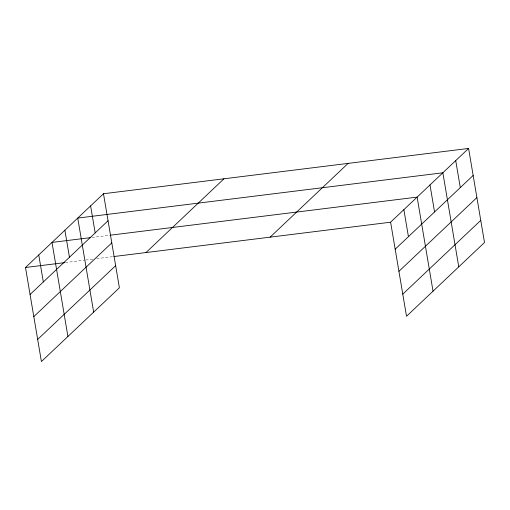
<?xml version="1.0" encoding="UTF-8"?>
<svg xmlns="http://www.w3.org/2000/svg" width="510" height="510" viewBox="0 0 510 510"><rect width="100%" height="100%" fill="white"/><g stroke="black" fill="none" stroke-linecap="round" stroke-linejoin="round"><path stroke-width="0.38" stroke-dasharray="2.55 1.91" d="M91.915 237.469L109.911 235.237M65.401 262.548L84.175 260.221M85.744 260.023L92.782 259.15M96.696 258.666L113.124 256.626"/><path stroke-width="0.76" d="M103.479 193.736L119.391 287.799L41.412 361.558L25.5 267.495L103.479 193.736L468.588 148.442L484.5 242.505L406.521 316.264L390.609 222.201L468.588 148.442M30.064 294.499L108.043 220.741M33.807 316.627L111.786 242.868M37.663 339.43L115.642 265.672M145.987 252.552L223.966 178.793M270.128 237.15L348.107 163.391M395.18 249.199L473.159 175.44M398.922 271.333L476.901 197.574M402.779 294.13L480.758 220.371M90.346 237.666L52.014 242.422L67.919 336.479M110.689 235.142L417.123 197.121L433.035 291.184M25.5 267.495L64.617 262.644M113.908 256.53L390.609 222.201M455.723 160.612L460.294 187.61M458.764 266.845L442.858 172.782L77.743 218.082L93.655 312.139M429.994 184.951L434.558 211.95M403.869 209.661L408.433 236.659M90.614 205.906L95.179 232.911M64.878 230.252L69.449 257.25M38.754 254.962L43.324 281.96"/></g></svg>
